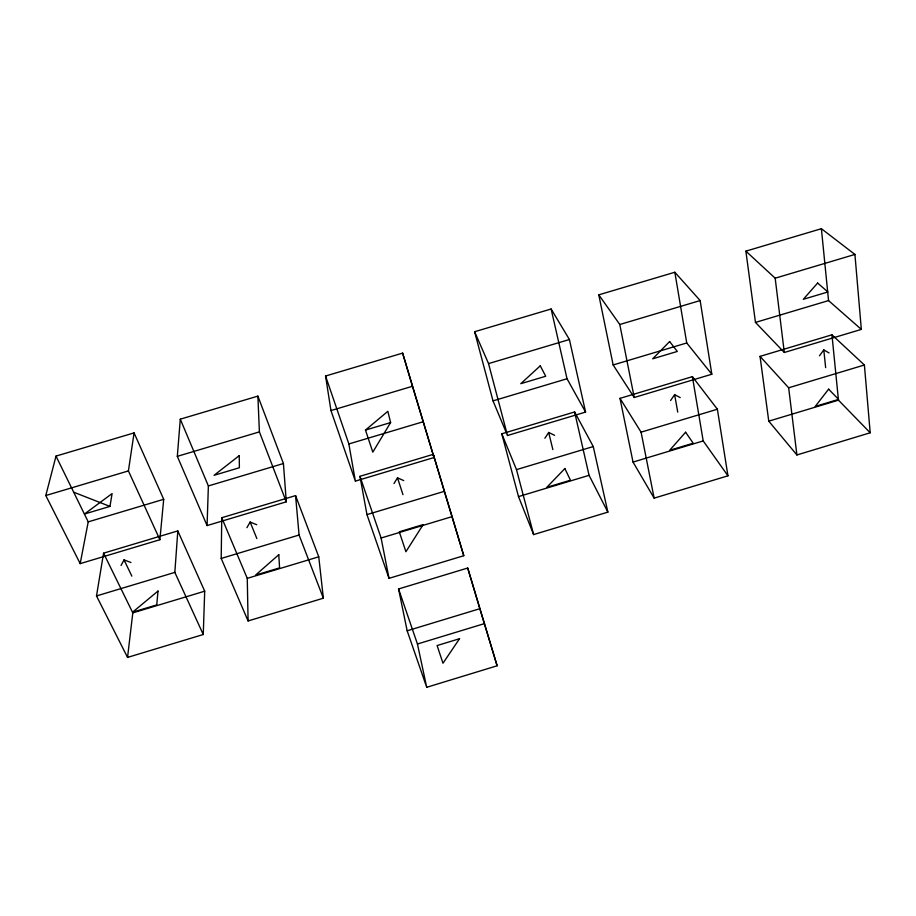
<?xml version="1.0" encoding="UTF-8"?>
<svg xmlns="http://www.w3.org/2000/svg" width="916" height="916" viewBox="0 0 916 916"><rect width="100%" height="100%" fill="white"/><g stroke="black" fill="none" stroke-linecap="round" stroke-linejoin="round"><path stroke-width="1.37" d="M221.203 558.439L221.752 517.735L295.57 495.613L318.757 556.813L323.359 598.194L248.087 620.956L221.203 558.439L299.074 535.024L295.57 495.613M207.073 525.578L208.379 485.949L180.292 419.173L257.888 396.113L283.422 463.519L286.296 501.819L207.073 525.578L177.315 456.351L180.292 419.173M203.26 634.513L204.703 591.186L177.807 530.914L103.565 553.172L96.501 595.95L127.542 657.413L203.26 634.513L174.841 572.385L177.807 530.914M159.888 539.73L163.701 499.312L134.068 432.902L56.002 456.099L45.8 495.533L80.184 563.626L159.888 539.73L128.412 470.916L134.068 432.902M127.542 657.413L132.809 612.861L103.565 553.172M109.954 506.411L112.096 493.587L84.478 514.013L109.954 506.411L73.818 492.247M80.184 563.626L88.222 521.868L56.002 456.099M121.049 565.47L124.038 559.894L130.954 562.493M246.908 527.685L250.137 522.051L256.743 524.731M390.605 422.574L372.812 452.138L365.473 430.085L387.834 411.307L390.605 422.574L365.473 430.085M393.995 483.534L397.498 477.831L403.761 480.602M544.883 438.237L548.684 432.466L554.581 435.318M670.592 400.498L674.634 394.67L680.233 397.601M819.477 355.797L823.793 349.912L829.049 352.935M426.707 687.298L497.125 665.783L467.71 568.034L398.575 588.965L407.162 630.792L426.707 687.298L417.444 644.005L398.575 588.965M407.162 630.792L479.835 608.705L467.71 568.034M417.444 644.005L484.53 623.59M132.809 612.861L204.703 591.186M248.087 620.956L247.263 578.362L318.757 556.813M389.014 578.34L381.102 538.013L452.138 516.613L433.279 454.336L359.954 476.309L366.961 514.609L389.014 578.34L463.782 555.714L452.138 516.613M518.502 496.598L589.057 475.335L607.869 512.136L533.627 534.589L518.502 496.598L501.785 433.795L574.607 411.96L593.259 446.55L607.869 512.136M633.036 462.076L703.202 440.928L727.945 475.816L654.138 498.144L633.036 462.076L619.995 398.357L692.393 376.659L717.377 409.223L727.945 475.816M768.764 421.165L838.461 400.155L870.2 432.787L796.909 454.966L768.764 421.165L760.04 356.37L831.957 334.821L864.395 365.003L870.2 432.787M355.374 481.118L434.035 457.531L402.628 353.118L325.558 376.018L330.962 410.563L355.374 481.118L348.859 443.962L325.558 376.018M507.498 435.501L585.576 412.085L569.409 339.515L551.123 309.001L474.614 331.729L493.014 400.876L507.498 435.501L488.549 363.606L474.614 331.729M634.227 397.498L711.824 374.232L700.145 300.562L674.84 272.247L598.789 294.837L613.148 364.957L634.227 397.498L619.788 324.504L598.789 294.837M784.314 352.488L861.338 329.394L854.926 254.442L821.389 228.702L745.876 251.144L755.471 322.421L784.314 352.488L775.176 278.201L745.876 251.144M96.501 595.95L174.841 572.385M366.961 514.609L444.283 491.354L433.279 454.336M501.785 433.795L516.498 469.633L593.259 446.55M619.995 398.357L641.086 432.169L717.377 409.223M760.04 356.37L788.653 387.789L864.395 365.003M45.8 495.533L128.412 470.916M177.315 456.351L259.4 431.883L257.888 396.113M330.962 410.563L412.452 386.289L434.035 457.531M488.549 363.606L569.409 339.515M619.788 324.504L700.145 300.562M775.176 278.201L854.926 254.442M88.222 521.868L163.701 499.312M208.379 485.949L283.422 463.519M348.859 443.962L423.387 421.681M493.014 400.876L567.027 378.755L585.576 412.085M613.148 364.957L686.737 342.973L711.824 374.232M755.471 322.421L828.545 300.585L861.338 329.394M124.038 559.894L131.847 576.141M221.752 517.735L247.263 578.362M250.137 522.051L256.858 538.574M259.4 431.883L286.296 501.819M299.074 535.024L323.359 598.194M359.954 476.309L381.102 538.013M397.498 477.831L402.96 494.663M444.283 491.354L463.782 555.714M479.835 608.705L497.125 665.783M402.628 353.118L412.452 386.289M516.498 469.633L533.627 534.589M548.684 432.466L552.863 449.607M551.123 309.001L567.027 378.755M574.607 411.96L589.057 475.335M641.086 432.169L654.138 498.144M674.634 394.67L677.737 412.085M674.84 272.247L686.737 342.973M692.393 376.659L703.202 440.928M788.653 387.789L796.909 454.966M823.793 349.912L825.648 367.637M821.389 228.702L828.545 300.585M831.957 334.821L838.461 400.155M157.999 591.072L156.751 604.904L132.58 612.186L157.999 591.072M423.146 524.605L405.914 551.73L399.284 531.807L423.146 524.605M459.546 638.715L442.978 663.23L437.104 645.551L459.546 638.715M828.625 389.163L815.217 406.441L838.598 399.387L828.625 389.163M685.603 432.226L669.653 450.306L693.206 443.218L685.603 432.226M817.622 283.055L803.309 299.303L827.904 291.964L817.622 283.055M564.863 468.58L546.772 487.346L570.462 480.213L564.863 468.58M669.642 341.542L652.684 358.809L677.302 351.446L669.642 341.542M540.268 365.827L520.78 383.69L545.718 376.247L540.268 365.827M278.785 554.707L255.553 575.122L279.575 567.886L278.785 554.707M239.236 455.653L214.058 475.312L239.374 467.744L239.236 455.653"/></g></svg>
